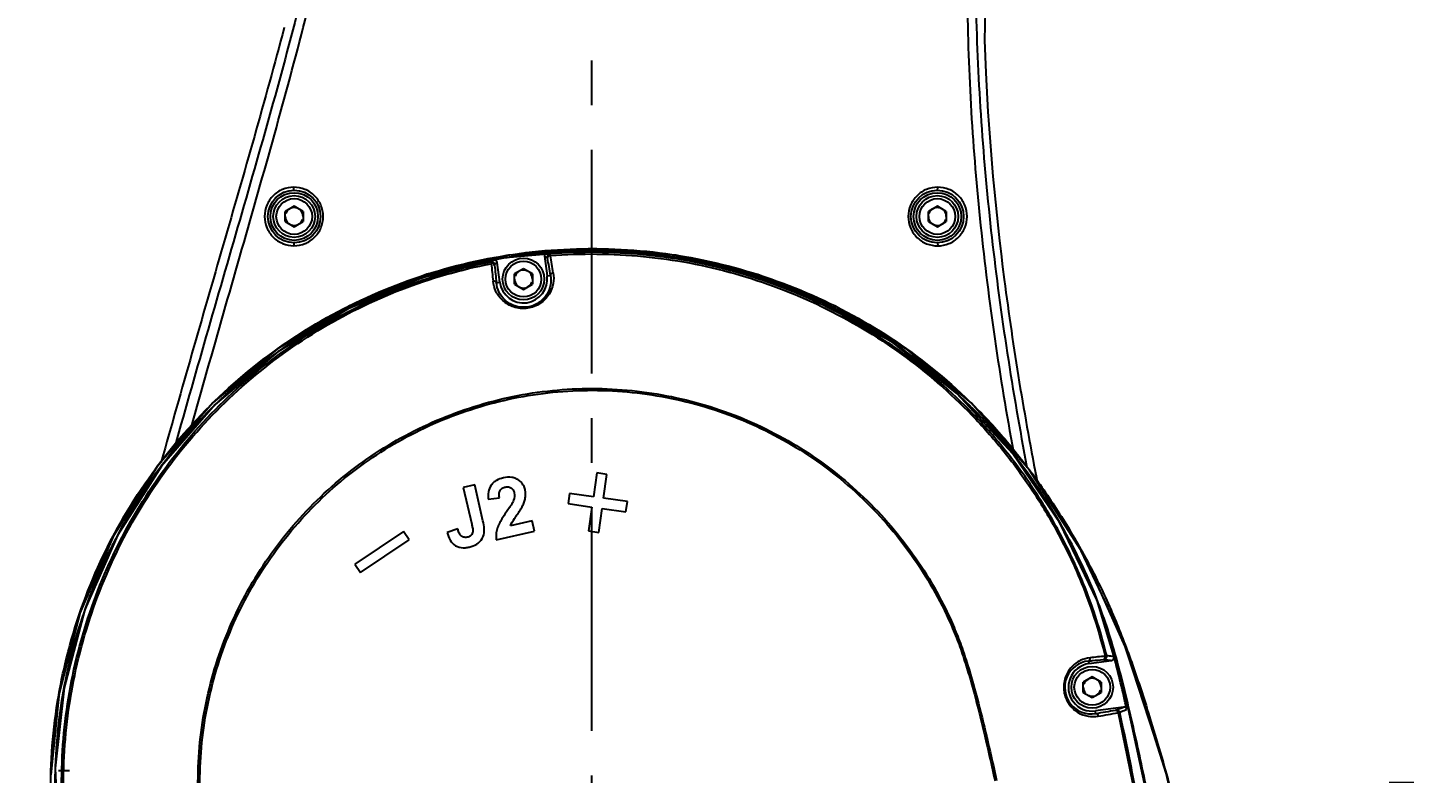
# Model space of a CAD drawing. Header units: millimetres. Extents: x 5828 to 6704, y 123 to 421.
# Drawn here: x 6573.39 to 6584.95, y 333.1 to 339.35 of the extents above; entities that cross this region are included whole.
import ezdxf

# ---------------------------------------------------------------- set-up
doc = ezdxf.new("R2010")
doc.units = ezdxf.units.MM
doc.linetypes.add('CENTER', pattern=[0.6, 0.375, -0.075, 0.075, -0.075])
for name, color, linetype in [('中心线', 7, 'Continuous'), ('外形图', 7, 'Continuous'), ('尺寸标注', 7, 'Continuous'), ('运动范围', 7, 'Continuous')]:
    doc.layers.add(name, color=color, linetype=linetype)
doc.styles.add('微软雅黑', font='msyh.ttc', dxfattribs={"height": 1.5})
doc.dimstyles.new('尺寸标注_1_20比例', dxfattribs={"dimtxt": 1.5, "dimasz": 1.25, "dimexe": 0.5, "dimexo": 0.4, "dimgap": 0.5, "dimtad": 1, "dimdec": 1, "dimlfac": 20, "dimdsep": 46, "dimtxsty": '微软雅黑', "dimcen": 0.09, "dimadec": 0, "dimazin": 0, "dimtp": 0.01, "dimtm": 0.01, "dimtfac": 1, "dimtdec": 1, "dimtofl": 0, "dimtmove": 0, "dimatfit": 3, "dimfxl": 1, "dimtolj": 1, "dimarcsym": 0})

# ---------------------------------------------------------------- blocks, each defined once
blk = doc.blocks.new('*D1121')
at = {"layer": 'Defpoints', "color": 0}
for p in [(6578.126, 376.864), (6520.522, 313.019), (6575.72, 313.019)]:
    blk.add_point(p, dxfattribs=at)
at = {"layer": '尺寸标注', "color": 0, "lineweight": -2}
for p, q in [((6577.726, 376.864), (6520.022, 376.864)), ((6520.522, 375.614), (6520.522, 314.269)), ((6575.32, 313.019), (6520.022, 313.019))]:
    blk.add_line(p, q, dxfattribs=at)
at = {"layer": '尺寸标注', "color": 0}
for points in [[(6520.73, 375.614), (6520.313, 375.614), (6520.522, 376.864)], [(6520.313, 314.269), (6520.73, 314.269), (6520.522, 313.019)]]:
    blk.add_solid(points, dxfattribs=at)
at = {"layer": '尺寸标注', "color": 0, "insert": (6519.242, 344.941), "char_height": 1.5, "attachment_point": 5, "rotation": 90, "style": '微软雅黑'}
blk.add_mtext('\\A1;1276.9', dxfattribs=at)
blk = doc.blocks.new('*D1122')
at = {"layer": 'Defpoints', "color": 0}
for p in [(6578.126, 376.864), (6512.573, 295.837), (6562.039, 295.837)]:
    blk.add_point(p, dxfattribs=at)
at = {"layer": '尺寸标注', "color": 0, "lineweight": -2}
for p, q in [((6577.726, 376.864), (6512.073, 376.864)), ((6512.573, 375.614), (6512.573, 297.087)), ((6561.639, 295.837), (6512.073, 295.837))]:
    blk.add_line(p, q, dxfattribs=at)
at = {"layer": '尺寸标注', "color": 0}
for points in [[(6512.781, 375.614), (6512.365, 375.614), (6512.573, 376.864)], [(6512.365, 297.087), (6512.781, 297.087), (6512.573, 295.837)]]:
    blk.add_solid(points, dxfattribs=at)
at = {"layer": '尺寸标注', "color": 0, "insert": (6511.293, 337.148), "char_height": 1.5, "attachment_point": 5, "rotation": 90, "style": '微软雅黑'}
blk.add_mtext('\\A1;1620.5', dxfattribs=at)
blk = doc.blocks.new('*D1127')
at = {"layer": 'Defpoints', "color": 0}
for p in [(6583.652, 355.769), (6584.418, 333.019), (6627.002, 333.019)]:
    blk.add_point(p, dxfattribs=at)
at = {"layer": '尺寸标注', "color": 0, "lineweight": -2}
for p, q in [((6584.052, 355.769), (6627.502, 355.769)), ((6627.002, 354.519), (6627.002, 334.269)), ((6584.818, 333.019), (6627.502, 333.019))]:
    blk.add_line(p, q, dxfattribs=at)
at = {"layer": '尺寸标注', "color": 0}
for points in [[(6627.21, 354.519), (6626.794, 354.519), (6627.002, 355.769)], [(6626.794, 334.269), (6627.21, 334.269), (6627.002, 333.019)]]:
    blk.add_solid(points, dxfattribs=at)
at = {"layer": '尺寸标注', "color": 0, "insert": (6625.739, 344.394), "char_height": 1.5, "attachment_point": 5, "rotation": 90, "style": '微软雅黑'}
blk.add_mtext('\\A1;455', dxfattribs=at)

msp = doc.modelspace()

# ---------------------------------------------------------------- linework, layer by layer
at = {"layer": '中心线', "linetype": 'CENTER', "ltscale": 5}
msp.add_line((6578.1257, 327.4523), (6578.1257, 362.1405), dxfattribs=at)
at = {"layer": '外形图', "color": 7, "linetype": 'Continuous'}
for p, q in [((6581.4733, 341.4079), (6581.4209, 339.248)), ((6581.4209, 339.248), (6581.4319, 338.9743)), ((6575.6257, 337.8553), (6575.5507, 337.812)), ((6575.5507, 337.7254), (6575.5507, 337.812)), ((6575.7007, 337.812), (6575.6257, 337.8553)), ((6575.7007, 337.812), (6575.7007, 337.7254)), ((6581.0257, 337.8553), (6580.9507, 337.812)), ((6580.9507, 337.7254), (6580.9507, 337.812)), ((6581.1007, 337.812), (6581.0257, 337.8553)), ((6581.1007, 337.812), (6581.1007, 337.7254)), ((6575.5507, 337.7254), (6575.6257, 337.6821)), ((6575.6257, 337.6821), (6575.7007, 337.7254)), ((6580.9507, 337.7254), (6581.0257, 337.6821)), ((6581.0257, 337.6821), (6581.1007, 337.7254)), ((6577.7745, 337.4542), (6577.7492, 337.4636)), ((6577.3525, 337.2168), (6577.33, 337.3823)), ((6577.7265, 337.4352), (6577.7489, 337.2707)), ((6577.7265, 337.4352), (6577.7518, 337.4259)), ((6577.3236, 337.2128), (6577.3525, 337.2168)), ((6577.5507, 337.3303), (6577.4757, 337.287)), ((6577.4757, 337.2004), (6577.4757, 337.287)), ((6577.6257, 337.287), (6577.5507, 337.3303)), ((6577.6257, 337.287), (6577.6257, 337.2004)), ((6577.7489, 337.2707), (6577.7779, 337.2747)), ((6577.4757, 337.2004), (6577.5507, 337.1571)), ((6577.5507, 337.1571), (6577.6257, 337.2004)), ((6574.5087, 335.7077), (6574.4705, 335.6637)), ((6578.1659, 335.6173), (6578.1374, 335.4169)), ((6578.2518, 335.6051), (6578.1659, 335.6173)), ((6578.2232, 335.4047), (6578.2518, 335.6051)), ((6577.1416, 335.5182), (6577.0452, 335.4962)), ((6577.0452, 335.4962), (6577.116, 335.1866)), ((6577.211, 335.215), (6577.1416, 335.5182)), ((6577.2553, 335.397), (6577.349, 335.4088)), ((6577.937, 335.4455), (6577.9247, 335.3596)), ((6578.1374, 335.4169), (6577.937, 335.4455)), ((6578.2228, 335.4043), (6578.2232, 335.4047)), ((6578.4236, 335.3761), (6578.2232, 335.4047)), ((6578.4114, 335.2902), (6578.4236, 335.3761)), ((6577.9247, 335.3596), (6578.1251, 335.331)), ((6578.1251, 335.331), (6578.0965, 335.1306)), ((6578.1824, 335.1184), (6578.211, 335.3188)), ((6578.211, 335.3188), (6578.4114, 335.2902)), ((6576.9995, 335.1482), (6576.9107, 335.1169)), ((6577.6246, 335.2142), (6577.4422, 335.1724)), ((6577.6442, 335.1288), (6577.6246, 335.2142)), ((6576.5428, 335.1266), (6576.1347, 334.8526)), ((6576.183, 334.7806), (6576.5912, 335.0546)), ((6576.5912, 335.0546), (6576.5428, 335.1266)), ((6577.3222, 335.0552), (6577.6442, 335.1288)), ((6578.0965, 335.1306), (6578.1824, 335.1184)), ((6576.1347, 334.8526), (6576.183, 334.7806)), ((6573.8259, 334.4408), (6573.6516, 333.77)), ((6582.2945, 334.0389), (6582.2976, 334.0167)), ((6582.2976, 334.0167), (6582.4881, 334.0438)), ((6582.3257, 333.9053), (6582.2507, 333.862)), ((6582.4007, 333.862), (6582.3257, 333.9053)), ((6573.6516, 333.77), (6573.5838, 333.1187)), ((6582.2507, 333.7754), (6582.2507, 333.862)), ((6582.2507, 333.7754), (6582.3257, 333.7321)), ((6582.3257, 333.7321), (6582.4007, 333.7754)), ((6582.4007, 333.862), (6582.4007, 333.7754)), ((6582.5882, 333.6526), (6582.3538, 333.6207)), ((6573.6196, 333.1398), (6573.6493, 332.4761)), ((6573.7393, 333.1187), (6573.6473, 333.1187))]:
    msp.add_line(p, q, dxfattribs=at)
for points in [[(6583.5282, 329.8427), (6583.2937, 331.5982), (6582.9669, 333.037), (6582.6289, 334.1035), (6582.2571, 334.9283), (6581.8005, 335.6404), (6581.309, 336.2046), (6580.7724, 336.6538), (6580.1704, 337.0162), (6579.5175, 337.2825), (6578.8332, 337.4448), (6578.1309, 337.4994), (6577.4245, 337.4452), (6576.7383, 337.284), (6576.0892, 337.0204), (6575.4868, 336.6586), (6574.9458, 336.207), (6574.4822, 335.6794), (6574.1076, 335.0897), (6573.8288, 334.4493), (6573.6524, 333.7746), (6573.5829, 333.0846)], [(6583.1046, 330.1169), (6582.9869, 331.6424), (6582.8044, 332.8295), (6582.5994, 333.7745), (6582.3685, 334.5453), (6582.0565, 335.194), (6581.66, 335.7779), (6581.1899, 336.2847), (6580.6545, 336.7089), (6580.0582, 337.0485), (6579.4165, 337.2941), (6578.747, 337.4392), (6578.0606, 337.4809), (6577.3714, 337.4181), (6576.7042, 337.2531), (6576.0743, 336.9903), (6575.4893, 336.6333), (6574.9631, 336.1903), (6574.5114, 335.6743), (6574.1449, 335.0979), (6573.8695, 334.4709), (6573.6933, 333.8138), (6573.6196, 333.1398)], [(6574.4705, 335.6637), (6574.101, 335.0772), (6573.8259, 334.4408)], [(6583.2946, 331.5914), (6582.9394, 333.1347), (6582.5811, 334.2305), (6582.207, 335.0179), (6581.8756, 335.5161)]]:
    msp.add_lwpolyline(points, dxfattribs=at)
for centre, radius in [((6575.6262, 337.7686), 0.2208), ((6575.6257, 337.7687), 0.2), ((6575.6257, 337.7687), 0.175), ((6575.6257, 337.7687), 0.15), ((6581.0251, 337.7687), 0.221), ((6581.0257, 337.7687), 0.2), ((6581.0257, 337.7687), 0.175), ((6581.0257, 337.7687), 0.15), ((6577.5507, 337.2437), 0.175), ((6577.5507, 337.2437), 0.15), ((6582.3257, 333.8187), 0.175), ((6582.3257, 333.8187), 0.15)]:
    msp.add_circle(centre, radius, dxfattribs=at)
for centre, radius, start, end in [((6575.6257, 337.7687), 0.075, 120, 160.00237), ((6575.6257, 337.7687), 0.075, 60, 100.00237), ((6575.6257, 337.7687), 0.075, 0, 40.00237), ((6581.0257, 337.7687), 0.075, 120, 160.00237), ((6581.0257, 337.7687), 0.075, 60, 100.00237), ((6581.0257, 337.7687), 0.075, 0, 40.00237), ((6575.6257, 337.7687), 0.075, 180, 220.00237), ((6575.6257, 337.7687), 0.075, 240, 280.00237), ((6575.6257, 337.7687), 0.075, 300, 340.00237), ((6581.0257, 337.7687), 0.075, 180, 220.00237), ((6581.0257, 337.7687), 0.075, 240, 280.00237), ((6581.0257, 337.7687), 0.075, 300, 340.00237), ((6578.1309, 332.9032), 4.5762, 94.7841, 100.45172), ((6577.7765, 337.4292), 0.025, 94.55435, 187.74805), ((6577.5398, 337.0632), 0.4159, 125.09933, 128.84688), ((6614.7016, 341.1194), 37.6082, 185.71731, 185.9423), ((6577.5691, 337.042), 0.4159, 125.0964, 128.84691), ((6616.912, 341.3307), 39.802, 185.72725, 185.93838), ((6540.0016, 330.9048), 38.3096, 9.57115, 9.78995), ((6545.8222, 331.9288), 32.4262, 9.52545, 9.78573), ((6577.5507, 337.2437), 0.2, 187.75004, 7.75004), ((6577.5507, 337.2437), 0.075, 180, 220.00237), ((6577.5507, 337.2437), 0.075, 120, 160.00237), ((6577.5507, 337.2437), 0.075, 60, 100.00237), ((6577.5507, 337.2437), 0.075, 300, 340.00237), ((6577.5507, 337.2437), 0.075, 0, 40.00237), ((6577.5507, 337.2437), 0.075, 240, 280.00237), ((6582.3176, 333.8178), 0.2223, 95.97706, 279.85602), ((6582.3257, 333.8187), 0.2, 98.08263, 278.08551), ((6587.0773, 289.7438), 44.5783, 95.97846, 96.14141), ((6582.3257, 333.8187), 0.075, 120, 160.00237), ((6582.3257, 333.8187), 0.075, 60, 100.00237), ((6582.3257, 333.8187), 0.075, 0, 40.00237), ((6582.3257, 333.8187), 0.075, 180, 220.00237), ((6582.3257, 333.8187), 0.075, 240, 280.00237), ((6582.3257, 333.8187), 0.075, 300, 340.00237), ((6581.7356, 335.7116), 2.2285, 290.82759, 292.49409), ((6567.1417, 328.6405), 16.4243, 15.57964, 17.73253), ((6571.5971, 396.4872), 63.802, 279.707819, 279.858912), ((6571.2455, 398.6216), 65.9914, 279.710648, 279.857275), ((6578.0303, 332.9995), 4.4138, 178.61171, 184.84612)]:
    msp.add_arc(centre, radius, start, end, dxfattribs=at)
for points, knots in [([(6576.2469, 343.8023), (6576.2363, 343.4634), (6576.2078, 342.7849), (6576.1117, 341.77), (6575.954, 340.7617), (6575.7307, 339.7661), (6575.4679, 338.7806), (6575.1868, 337.8002), (6574.9019, 336.821), (6574.7155, 336.1671), (6574.623, 335.84)], [0, 0, 0, 0, 0.1247065, 0.2497441, 0.3747832, 0.4998226, 0.6248708, 0.7499167, 0.8749603, 1, 1, 1, 1]), ([(6574.7605, 335.9962), (6574.8505, 336.316), (6575.0325, 336.9553), (6575.3084, 337.9133), (6575.5779, 338.8731), (6575.8287, 339.8382), (6576.0357, 340.8139), (6576.1551, 341.6368), (6576.2211, 342.2982), (6576.2576, 342.7955), (6576.2752, 343.2931), (6576.2812, 343.6248), (6576.2825, 343.7903)], [0, 0, 0, 0, 0.1250224, 0.2500487, 0.3750778, 0.500109, 0.6251392, 0.7501697, 0.8126894, 0.8752105, 0.9377409, 1, 1, 1, 1]), ([(6581.5759, 343.4252), (6581.535, 343.1083), (6581.457, 342.474), (6581.3532, 341.5209), (6581.2861, 340.5643), (6581.2683, 339.6055), (6581.3023, 338.6471), (6581.4086, 337.3733), (6581.5488, 336.4239), (6581.6639, 335.7955)], [0, 0, 0, 0, 0.1250074, 0.2500254, 0.375035, 0.5000404, 0.6250434, 0.7500479, 1, 1, 1, 1]), ([(6581.6099, 343.4267), (6581.593, 343.2651), (6581.5567, 342.942), (6581.4856, 342.2957), (6581.4062, 341.4867), (6581.3484, 340.5127), (6581.3392, 339.2119), (6581.4562, 337.5883), (6581.6564, 336.3024), (6581.778, 335.6638)], [0, 0, 0, 0, 0.0624851, 0.1250007, 0.2500273, 0.3750453, 0.5000606, 0.7500217, 1, 1, 1, 1]), ([(6575.5417, 339.3541), (6575.3814, 338.7437), (6575.0284, 337.5315), (6574.6799, 336.3182), (6574.5093, 335.7106)], [0, 0, 0, 0, 0.4999972, 1, 1, 1, 1]), ([(6581.4319, 338.9743), (6581.4594, 338.3943), (6581.567, 337.2382), (6581.756, 336.0931), (6581.8677, 335.5249)], [0, 0, 0, 0, 0.5006616, 1, 1, 1, 1]), ([(6575.6224, 338.0149), (6575.5907, 338.0131), (6575.5421, 338.0058), (6575.4856, 337.9749), (6575.4357, 337.9342), (6575.3899, 337.8658), (6575.3707, 337.7691), (6575.3901, 337.6723), (6575.445, 337.5907), (6575.5265, 337.5355), (6575.591, 337.5238), (6575.6229, 337.523)], [0, 0, 0, 0, 0.1243871, 0.1869881, 0.2496576, 0.3746574, 0.5000069, 0.6253797, 0.7504577, 0.8752755, 1, 1, 1, 1]), ([(6575.6257, 337.9896), (6575.6249, 337.9897), (6575.6242, 337.9929), (6575.6232, 337.9973), (6575.6226, 338.0053), (6575.6224, 338.0114), (6575.6224, 338.0149)], [0, 0, 0, 0, 0.0980009, 0.2881595, 0.5898612, 1, 1, 1, 1]), ([(6575.6229, 337.523), (6575.6549, 337.5245), (6575.7037, 337.5318), (6575.7605, 337.5627), (6575.8106, 337.6034), (6575.8567, 337.6719), (6575.8759, 337.7689), (6575.8563, 337.866), (6575.8009, 337.9477), (6575.719, 338.0027), (6575.6544, 338.0142), (6575.6224, 338.0149)], [0, 0, 0, 0, 0.1246393, 0.1873185, 0.2500175, 0.3749571, 0.5002212, 0.6256277, 0.7507923, 0.8755491, 1, 1, 1, 1]), ([(6581.0294, 338.0145), (6580.9974, 338.0141), (6580.9327, 338.0022), (6580.8504, 337.9475), (6580.7949, 337.8655), (6580.7753, 337.7683), (6580.7947, 337.6711), (6580.85, 337.5893), (6580.9321, 337.5342), (6580.9969, 337.5232), (6581.0289, 337.5223)], [0, 0, 0, 0, 0.1244463, 0.2494465, 0.3748022, 0.5003041, 0.6256543, 0.7506731, 0.8754431, 1, 1, 1, 1]), ([(6581.0257, 337.9899), (6581.0266, 337.99), (6581.0275, 337.9931), (6581.0284, 337.9974), (6581.0292, 338.0052), (6581.0294, 338.0111), (6581.0294, 338.0145)], [0, 0, 0, 0, 0.1022467, 0.2941251, 0.5916699, 1, 1, 1, 1]), ([(6581.0289, 337.5223), (6581.0608, 337.5228), (6581.1255, 337.5351), (6581.2073, 337.59), (6581.2624, 337.672), (6581.2818, 337.769), (6581.2624, 337.866), (6581.2072, 337.9474), (6581.1256, 338.0025), (6581.0612, 338.0133), (6581.0294, 338.0145)], [0, 0, 0, 0, 0.1247883, 0.2497606, 0.3750742, 0.5007442, 0.6263274, 0.7513027, 0.8757388, 1, 1, 1, 1]), ([(6573.6114, 332.4723), (6573.579, 332.7556), (6573.5701, 333.1869), (6573.6418, 333.7537), (6573.767, 334.3113), (6574.022, 334.9823), (6574.4746, 335.7144), (6575.0571, 336.3482), (6575.7474, 336.8623), (6576.5219, 337.2381), (6577.3534, 337.4606), (6578.2115, 337.5255), (6579.0669, 337.4296), (6579.8889, 337.1744), (6580.6492, 336.7712), (6581.2086, 336.3212), (6581.5986, 335.9037), (6581.862, 335.5655), (6582.0989, 335.2088), (6582.312, 334.8373), (6582.4968, 334.4509), (6582.5998, 334.1847), (6582.6481, 334.0505)], [0, 0, 0, 0, 0.0624857, 0.0937626, 0.1250385, 0.1875248, 0.2500192, 0.3125133, 0.3750079, 0.4375025, 0.4999978, 0.5624921, 0.6249847, 0.6874741, 0.749964, 0.8124595, 0.8437382, 0.8750046, 0.9062552, 0.9375047, 0.96876, 1, 1, 1, 1]), ([(6583.1016, 330.164), (6583.0888, 330.5171), (6583.0528, 331.0463), (6582.9758, 331.7489), (6582.9032, 332.2741), (6582.8132, 332.7965), (6582.7231, 333.2291), (6582.6473, 333.5744), (6582.5679, 333.9188), (6582.4504, 334.3454), (6582.2522, 334.8388), (6581.9179, 335.4626), (6581.4799, 336.0266), (6580.9545, 336.5012), (6580.3767, 336.9101), (6579.5701, 337.2892), (6578.5247, 337.5063), (6577.6343, 337.4784), (6576.9417, 337.3351), (6576.4377, 337.167), (6575.9571, 336.9402), (6575.3571, 336.565), (6574.6954, 335.968), (6574.1916, 335.2326), (6573.901, 334.5872), (6573.7412, 334.0802), (6573.6421, 333.5581), (6573.6186, 333.2044), (6573.6177, 333.0277)], [0, 0, 0, 0, 0.0625198, 0.0937827, 0.1250496, 0.156309, 0.1875703, 0.2032139, 0.2188596, 0.2501159, 0.2814014, 0.3127004, 0.3751665, 0.4064489, 0.4377273, 0.5001618, 0.5625714, 0.6249742, 0.65623, 0.6874908, 0.7187536, 0.7500221, 0.8124633, 0.8749077, 0.9061866, 0.9374676, 0.9687402, 1, 1, 1, 1]), ([(6582.3771, 334.528), (6582.2841, 334.7701), (6582.0554, 335.2385), (6581.6078, 335.8785), (6581.057, 336.4333), (6580.4186, 336.8843), (6579.7123, 337.2189), (6578.9592, 337.4281), (6578.1812, 337.5037), (6577.4019, 337.4458), (6576.6435, 337.257), (6575.9292, 336.9393), (6575.2812, 336.5024), (6574.7159, 335.9627), (6574.2522, 335.3334), (6573.9048, 334.6332), (6573.6825, 333.884), (6573.6241, 333.3656), (6573.6178, 333.1064)], [0, 0, 0, 0, 0.0625073, 0.1250139, 0.1875131, 0.2500121, 0.3125114, 0.3750107, 0.4375099, 0.5000114, 0.5625108, 0.6250081, 0.6875083, 0.7500091, 0.8125066, 0.8750055, 0.9375036, 1, 1, 1, 1]), ([(6575.6257, 337.5478), (6575.6249, 337.5477), (6575.6245, 337.5445), (6575.6236, 337.5403), (6575.6231, 337.5323), (6575.6229, 337.5264), (6575.6229, 337.523)], [0, 0, 0, 0, 0.0950826, 0.2854072, 0.5872687, 1, 1, 1, 1]), ([(6577.7492, 337.4635), (6577.7426, 337.463), (6577.7294, 337.4561), (6577.7256, 337.4417), (6577.7265, 337.4352)], [0, 0, 0, 0, 0.4999661, 1, 1, 1, 1]), ([(6582.4477, 334.0832), (6582.4159, 334.2093), (6582.3446, 334.4599), (6582.2011, 334.8237), (6582.0267, 335.1742), (6581.8222, 335.5084), (6581.5891, 335.8237), (6581.2425, 336.2148), (6580.7464, 336.6446), (6580.0704, 337.0475), (6579.3341, 337.326), (6578.5603, 337.471), (6578.0349, 337.4748), (6577.7745, 337.4542)], [0, 0, 0, 0, 0.062284, 0.1246491, 0.1870907, 0.2495857, 0.3121169, 0.3746734, 0.4997074, 0.624757, 0.7498085, 0.8748798, 1, 1, 1, 1]), ([(6577.7766, 337.4401), (6577.7764, 337.442), (6577.7759, 337.4454), (6577.7755, 337.4499), (6577.7748, 337.4524), (6577.7748, 337.4539), (6577.7745, 337.4542)], [0, 0, 0, 0, 0.4157275, 0.7278206, 0.9246623, 1, 1, 1, 1]), ([(6577.7766, 337.4401), (6578.036, 337.4608), (6578.5596, 337.4568), (6579.3305, 337.3121), (6580.0643, 337.0343), (6580.7381, 336.6325), (6581.2324, 336.2039), (6581.5778, 335.8139), (6581.8101, 335.4996), (6582.0137, 335.1663), (6582.1881, 334.8173), (6582.3308, 334.4546), (6582.4022, 334.2051), (6582.4342, 334.0796)], [0, 0, 0, 0, 0.1250702, 0.2501284, 0.3751813, 0.5002515, 0.6253181, 0.6878925, 0.7504368, 0.8129472, 0.8754017, 0.9377474, 1, 1, 1, 1]), ([(6581.0257, 337.5477), (6581.0266, 337.5476), (6581.0272, 337.5443), (6581.0281, 337.5399), (6581.0287, 337.5319), (6581.0289, 337.5259), (6581.0289, 337.5223)], [0, 0, 0, 0, 0.0983794, 0.2897583, 0.590149, 1, 1, 1, 1]), ([(6573.6771, 332.8428), (6573.6662, 333.1052), (6573.6924, 333.6334), (6573.8724, 334.4046), (6574.1834, 335.1334), (6574.6184, 335.7958), (6575.1637, 336.3708), (6575.8013, 336.8415), (6576.512, 337.1922), (6577.0207, 337.3375), (6577.2788, 337.3871)], [0, 0, 0, 0, 0.1249407, 0.2499181, 0.3749021, 0.4999087, 0.6249117, 0.7499361, 0.8749561, 1, 1, 1, 1]), ([(6573.6932, 332.8443), (6573.6824, 333.1057), (6573.7092, 333.6318), (6573.8885, 334.4), (6574.1985, 335.1258), (6574.6312, 335.7861), (6575.1743, 336.359), (6575.8091, 336.8284), (6576.5168, 337.1782), (6577.0234, 337.323), (6577.2805, 337.3727)], [0, 0, 0, 0, 0.1249385, 0.2499164, 0.3749032, 0.4999115, 0.6249143, 0.7499387, 0.874957, 1, 1, 1, 1]), ([(6577.2788, 337.3871), (6577.2786, 337.3868), (6577.279, 337.3854), (6577.279, 337.3827), (6577.2798, 337.3783), (6577.2802, 337.3748), (6577.2805, 337.3729)], [0, 0, 0, 0, 0.076048, 0.2731459, 0.5850195, 1, 1, 1, 1]), ([(6577.3083, 337.3659), (6577.3074, 337.3725), (6577.2999, 337.3853), (6577.2852, 337.3883), (6577.2788, 337.3871)], [0, 0, 0, 0, 0.5000767, 1, 1, 1, 1]), ([(6577.3086, 337.3587), (6577.3078, 337.3637), (6577.2985, 337.373), (6577.2867, 337.3738), (6577.2805, 337.3729)], [0, 0, 0, 0, 0.4450339, 1, 1, 1, 1]), ([(6577.33, 337.3823), (6577.3291, 337.3888), (6577.3217, 337.4016), (6577.3071, 337.4047), (6577.3007, 337.4035)], [0, 0, 0, 0, 0.4999948, 1, 1, 1, 1]), ([(6577.3086, 337.3587), (6577.3085, 337.3605), (6577.3081, 337.3628), (6577.3082, 337.365), (6577.3081, 337.3658), (6577.3083, 337.3659)], [0, 0, 0, 0, 0.7244315, 0.9216708, 1, 1, 1, 1]), ([(6577.7518, 337.4259), (6577.7519, 337.4258), (6577.752, 337.425), (6577.7527, 337.4229), (6577.753, 337.4206), (6577.7533, 337.4189)], [0, 0, 0, 0, 0.0779797, 0.2750207, 1, 1, 1, 1]), ([(6577.7533, 337.4189), (6577.7528, 337.4239), (6577.7592, 337.4353), (6577.7705, 337.4393), (6577.7766, 337.4401)], [0, 0, 0, 0, 0.4456627, 1, 1, 1, 1]), ([(6577.8014, 337.2949), (6577.8063, 337.2655), (6577.8058, 337.2024), (6577.7699, 337.1102), (6577.6943, 337.0317), (6577.5853, 336.9899), (6577.469, 337.0009), (6577.3753, 337.0563), (6577.3159, 337.1355), (6577.2986, 337.1963), (6577.2955, 337.2259)], [0, 0, 0, 0, 0.1098374, 0.227041, 0.3571118, 0.5000543, 0.6427889, 0.7726436, 0.8899287, 1, 1, 1, 1]), ([(6577.3235, 337.2128), (6577.3227, 337.2175), (6577.3132, 337.2263), (6577.3017, 337.2268), (6577.2955, 337.2259)], [0, 0, 0, 0, 0.4336942, 1, 1, 1, 1]), ([(6577.7779, 337.2746), (6577.7824, 337.2485), (6577.7822, 337.1921), (6577.7503, 337.1093), (6577.6825, 337.0384), (6577.5839, 337.0006), (6577.4789, 337.0107), (6577.3946, 337.0607), (6577.3416, 337.132), (6577.3262, 337.1863), (6577.3235, 337.2128)], [0, 0, 0, 0, 0.1090479, 0.2258356, 0.3560526, 0.4999825, 0.6437264, 0.7737847, 0.8906785, 1, 1, 1, 1]), ([(6577.7779, 337.2747), (6577.7775, 337.2794), (6577.7842, 337.2905), (6577.7952, 337.2941), (6577.8014, 337.2949)], [0, 0, 0, 0, 0.4344236, 1, 1, 1, 1]), ([(6574.835, 332.6885), (6574.8124, 332.9102), (6574.8123, 333.3596), (6574.9485, 334.0188), (6575.2146, 334.6376), (6575.6, 335.1901), (6576.0887, 335.6537), (6576.661, 336.0092), (6577.293, 336.2426), (6577.9592, 336.3442), (6578.6321, 336.3087), (6579.2849, 336.1411), (6579.8897, 335.8433), (6580.4222, 335.4304), (6580.7869, 335.0031), (6581.0236, 334.6243), (6581.1468, 334.3735), (6581.2278, 334.1658), (6581.2975, 333.9542), (6581.4014, 333.5789), (6581.475, 333.2535), (6581.5227, 333.0364)], [0, 0, 0, 0, 0.0624546, 0.1249472, 0.1874511, 0.2499569, 0.3124802, 0.3749949, 0.437519, 0.500043, 0.5625863, 0.6251439, 0.6876908, 0.7502317, 0.8127437, 0.8440182, 0.8752748, 0.8908904, 0.9065012, 0.9376969, 1, 1, 1, 1]), ([(6574.8506, 332.6899), (6574.8284, 332.9106), (6574.8292, 333.358), (6574.9655, 334.0142), (6575.2306, 334.6302), (6575.6143, 335.1802), (6576.1008, 335.6419), (6576.6706, 335.996), (6577.2999, 336.2282), (6577.9632, 336.3291), (6578.6332, 336.2935), (6579.2831, 336.126), (6579.8849, 335.8287), (6580.4146, 335.4171), (6580.7774, 334.9913), (6581.0129, 334.6141), (6581.1354, 334.3643), (6581.216, 334.1574), (6581.2683, 333.9995), (6581.3152, 333.8399), (6581.373, 333.6261), (6581.4375, 333.357), (6581.4865, 333.1412), (6581.5099, 333.033)], [0, 0, 0, 0, 0.0624536, 0.1249461, 0.1874497, 0.2499549, 0.3124767, 0.3749908, 0.4375143, 0.5000377, 0.5625806, 0.6251379, 0.6876847, 0.7502265, 0.8127391, 0.8440136, 0.8752698, 0.8908852, 0.9064958, 0.9221009, 0.9376934, 0.9688594, 1, 1, 1, 1]), ([(6577.3823, 335.5753), (6577.3624, 335.5708), (6577.3332, 335.5603), (6577.2992, 335.5376), (6577.2582, 335.4926), (6577.2505, 335.4365), (6577.2553, 335.397)], [0, 0, 0, 0, 0.2524058, 0.3791042, 0.5052606, 1, 1, 1, 1]), ([(6577.349, 335.4088), (6577.3475, 335.4177), (6577.3456, 335.4358), (6577.3492, 335.4635), (6577.3661, 335.4864), (6577.3912, 335.4987), (6577.4186, 335.502), (6577.4462, 335.4957), (6577.4657, 335.4749), (6577.4721, 335.4576), (6577.474, 335.4488)], [0, 0, 0, 0, 0.1253584, 0.250391, 0.3749793, 0.5001115, 0.6255587, 0.7503905, 0.8749237, 1, 1, 1, 1]), ([(6577.4422, 335.1724), (6577.4489, 335.1951), (6577.4694, 335.2252), (6577.4958, 335.2643), (6577.5158, 335.2937), (6577.535, 335.3237), (6577.5511, 335.3555), (6577.5628, 335.3892), (6577.5697, 335.4242), (6577.5693, 335.46), (6577.5602, 335.4948), (6577.5431, 335.5262), (6577.519, 335.5528), (6577.4881, 335.5714), (6577.4417, 335.583), (6577.4053, 335.5806), (6577.3823, 335.5753)], [0, 0, 0, 0, 0.1247639, 0.1873821, 0.2499935, 0.3126182, 0.3751795, 0.4377787, 0.5002917, 0.5627739, 0.6252187, 0.687675, 0.7501372, 0.8126006, 0.8751773, 1, 1, 1, 1]), ([(6577.4676, 335.3885), (6577.4565, 335.3597), (6577.4204, 335.3085), (6577.3768, 335.245), (6577.3472, 335.1906), (6577.3289, 335.1477), (6577.3197, 335.1018), (6577.3203, 335.0706), (6577.3222, 335.0552)], [0, 0, 0, 0, 0.2497467, 0.4993332, 0.6245267, 0.7496081, 0.8747584, 1, 1, 1, 1]), ([(6576.9107, 335.1169), (6576.9157, 335.0951), (6576.9309, 335.0526), (6576.9771, 334.9999), (6577.0345, 334.9865), (6577.0791, 334.9908), (6577.1229, 335.0007), (6577.175, 335.0245), (6577.2177, 335.0804), (6577.2256, 335.1493), (6577.216, 335.1931), (6577.211, 335.215)], [0, 0, 0, 0, 0.1251922, 0.2496219, 0.3741725, 0.4370738, 0.5000099, 0.6252151, 0.7497664, 0.8745372, 1, 1, 1, 1]), ([(6577.116, 335.1866), (6577.1183, 335.1763), (6577.1238, 335.1559), (6577.1269, 335.1292), (6577.1218, 335.1084), (6577.113, 335.0948), (6577.1004, 335.0847), (6577.0854, 335.079), (6577.0697, 335.0761), (6577.0484, 335.0759), (6577.0237, 335.0895), (6577.0076, 335.1176), (6577.0022, 335.138), (6576.9995, 335.1482)], [0, 0, 0, 0, 0.1252891, 0.2502351, 0.3128296, 0.3754527, 0.4381208, 0.5008859, 0.5636782, 0.6264091, 0.7501707, 0.8747721, 1, 1, 1, 1]), ([(6583.1142, 330.1173), (6583.1008, 330.4909), (6583.0619, 331.0507), (6582.9779, 331.7937), (6582.898, 332.3489), (6582.7984, 332.9008), (6582.7007, 333.3579), (6582.6164, 333.7221), (6582.5484, 333.9942), (6582.4716, 334.2639), (6582.4107, 334.4408), (6582.3771, 334.528)], [0, 0, 0, 0, 0.2499853, 0.3749874, 0.4999898, 0.6249881, 0.7499889, 0.8124897, 0.8749908, 0.9375012, 1, 1, 1, 1]), ([(6582.3083, 334.0662), (6582.2799, 334.0624), (6582.2213, 334.0468), (6582.1447, 333.9889), (6582.0904, 333.8974), (6582.0801, 333.7827), (6582.1225, 333.6763), (6582.1995, 333.6049), (6582.2884, 333.5701), (6582.3483, 333.5727), (6582.3766, 333.5757)], [0, 0, 0, 0, 0.1089723, 0.22552, 0.3563268, 0.5023435, 0.6471221, 0.7760986, 0.8915649, 1, 1, 1, 1]), ([(6582.2945, 334.0389), (6582.2992, 334.0397), (6582.3081, 334.0487), (6582.3089, 334.0602), (6582.3082, 334.0662)], [0, 0, 0, 0, 0.4407812, 1, 1, 1, 1]), ([(6582.2945, 334.0389), (6582.305, 334.04), (6582.3469, 334.0445), (6582.3887, 334.049), (6582.42, 334.0523)], [0, 0, 0, 0, 0.2525635, 1, 1, 1, 1]), ([(6582.42, 334.0523), (6582.4249, 334.0531), (6582.4341, 334.0621), (6582.435, 334.0736), (6582.4342, 334.0796)], [0, 0, 0, 0, 0.4506614, 1, 1, 1, 1]), ([(6582.42, 334.0523), (6582.4209, 334.0524), (6582.4233, 334.0525), (6582.4257, 334.0529), (6582.4271, 334.0528)], [0, 0, 0, 0, 0.3726377, 1, 1, 1, 1]), ([(6582.4271, 334.0528), (6582.4337, 334.0537), (6582.4467, 334.0617), (6582.4493, 334.0767), (6582.4478, 334.0833)], [0, 0, 0, 0, 0.4987533, 1, 1, 1, 1]), ([(6582.4271, 334.0528), (6582.4324, 334.0521), (6582.4528, 334.0493), (6582.4731, 334.0463), (6582.4881, 334.0438)], [0, 0, 0, 0, 0.2605738, 1, 1, 1, 1]), ([(6582.4478, 334.0833), (6582.4464, 334.0826), (6582.4418, 334.0815), (6582.4373, 334.0803), (6582.4342, 334.0796)], [0, 0, 0, 0, 0.329266, 1, 1, 1, 1]), ([(6582.5088, 334.075), (6582.5039, 334.0756), (6582.4836, 334.0785), (6582.4633, 334.0816), (6582.4478, 334.0833)], [0, 0, 0, 0, 0.2384471, 1, 1, 1, 1]), ([(6582.4881, 334.0438), (6582.4948, 334.0448), (6582.5082, 334.0529), (6582.5105, 334.0683), (6582.5088, 334.0749)], [0, 0, 0, 0, 0.5001449, 1, 1, 1, 1]), ([(6582.5556, 333.6087), (6582.5609, 333.6108), (6582.581, 333.619), (6582.6013, 333.6269), (6582.6161, 333.6334)], [0, 0, 0, 0, 0.2608761, 1, 1, 1, 1]), ([(6582.6161, 333.6334), (6582.6147, 333.6393), (6582.6073, 333.6505), (6582.5942, 333.6534), (6582.5882, 333.6526)], [0, 0, 0, 0, 0.4998438, 1, 1, 1, 1]), ([(6582.3556, 333.5987), (6582.3605, 333.5992), (6582.3717, 333.5929), (6582.3756, 333.5818), (6582.3764, 333.5757)], [0, 0, 0, 0, 0.440129, 1, 1, 1, 1]), ([(6582.5214, 333.6273), (6582.5264, 333.6278), (6582.5379, 333.6217), (6582.542, 333.6105), (6582.5429, 333.6044)], [0, 0, 0, 0, 0.4459596, 1, 1, 1, 1]), ([(6582.528, 333.6287), (6582.5277, 333.6286), (6582.5255, 333.628), (6582.5234, 333.6277), (6582.5215, 333.6273)], [0, 0, 0, 0, 0.1302985, 1, 1, 1, 1]), ([(6582.5279, 333.6288), (6582.534, 333.6296), (6582.5472, 333.6263), (6582.5544, 333.6147), (6582.5556, 333.6087)], [0, 0, 0, 0, 0.4979981, 1, 1, 1, 1]), ([(6582.5429, 333.6044), (6582.5457, 333.6051), (6582.5499, 333.6064), (6582.5543, 333.6077), (6582.5556, 333.6087)], [0, 0, 0, 0, 0.6527181, 1, 1, 1, 1]), ([(6582.543, 333.6044), (6582.574, 333.4596), (6582.6343, 333.1699), (6582.7212, 332.735), (6582.8006, 332.2994), (6582.8713, 331.8628), (6582.9348, 331.4258), (6583.0123, 330.8438), (6583.0633, 330.4069), (6583.0936, 330.1156)], [0, 0, 0, 0, 0.1257296, 0.2511786, 0.3764487, 0.5016088, 0.6266095, 0.7513578, 1, 1, 1, 1]), ([(6582.5556, 333.6087), (6582.5864, 333.4637), (6582.6465, 333.1738), (6582.7333, 332.7386), (6582.8119, 332.3025), (6582.882, 331.8655), (6582.9454, 331.4281), (6583.0227, 330.8457), (6583.0735, 330.4084), (6583.1033, 330.1168)], [0, 0, 0, 0, 0.1257277, 0.2511822, 0.3764446, 0.5015998, 0.6266056, 0.7513615, 1, 1, 1, 1])]:
    msp.add_open_spline(points, degree=3, knots=knots, dxfattribs=at)
for points in [[(6577.474, 335.4488), (6577.4781, 335.429), (6577.4748, 335.4074), (6577.4676, 335.3885)], [(6582.6161, 333.6334), (6582.5828, 333.7812), (6582.5481, 333.9287), (6582.5088, 334.0749)], [(6582.6481, 334.0505), (6582.6966, 333.9156), (6582.742, 333.7795), (6582.7857, 333.6429)], [(6582.3557, 333.5987), (6582.3548, 333.606), (6582.3547, 333.6134), (6582.3538, 333.6207)]]:
    msp.add_open_spline(points, degree=3, dxfattribs=at)
at = {"layer": '运动范围', "color": 7, "linetype": 'Continuous'}
for radius, start, end in [(43.845, 350, 224.94335), (11.2553, 57.10379, 292.1039)]:
    msp.add_arc((6578.1257, 333.0187), radius, start, end, dxfattribs=at)

# ---------------------------------------------------------------- dimensions: what is measured, and where the dimension line sits
at = {"layer": '尺寸标注'}
dim = msp.add_linear_dim(base=(6512.573, 295.837), p1=(6578.1257, 376.8637), p2=(6562.039, 295.837), angle=90, dimstyle='尺寸标注_1_20比例', dxfattribs=at)
dim.commit()
dim.dimension.update_dxf_attribs({"geometry": '*D1122', "text_midpoint": (6512.573, 337.1476), "dimtype": 160})
for base, p1, p2, picture, middle in [((6520.5215, 313.0187), (6578.1257, 376.8637), (6575.7198, 313.0187), '*D1121', (6519.2425, 344.9412)), ((6627.0019, 333.0187), (6583.6525, 355.7687), (6584.418, 333.0187), '*D1127', (6625.7388, 344.3937))]:
    dim = msp.add_linear_dim(base=base, p1=p1, p2=p2, angle=90, dimstyle='尺寸标注_1_20比例', dxfattribs=at)
    dim.commit()
    dim.dimension.update_dxf_attribs({"geometry": picture, "text_midpoint": middle})

doc.saveas('drawing.dxf')
